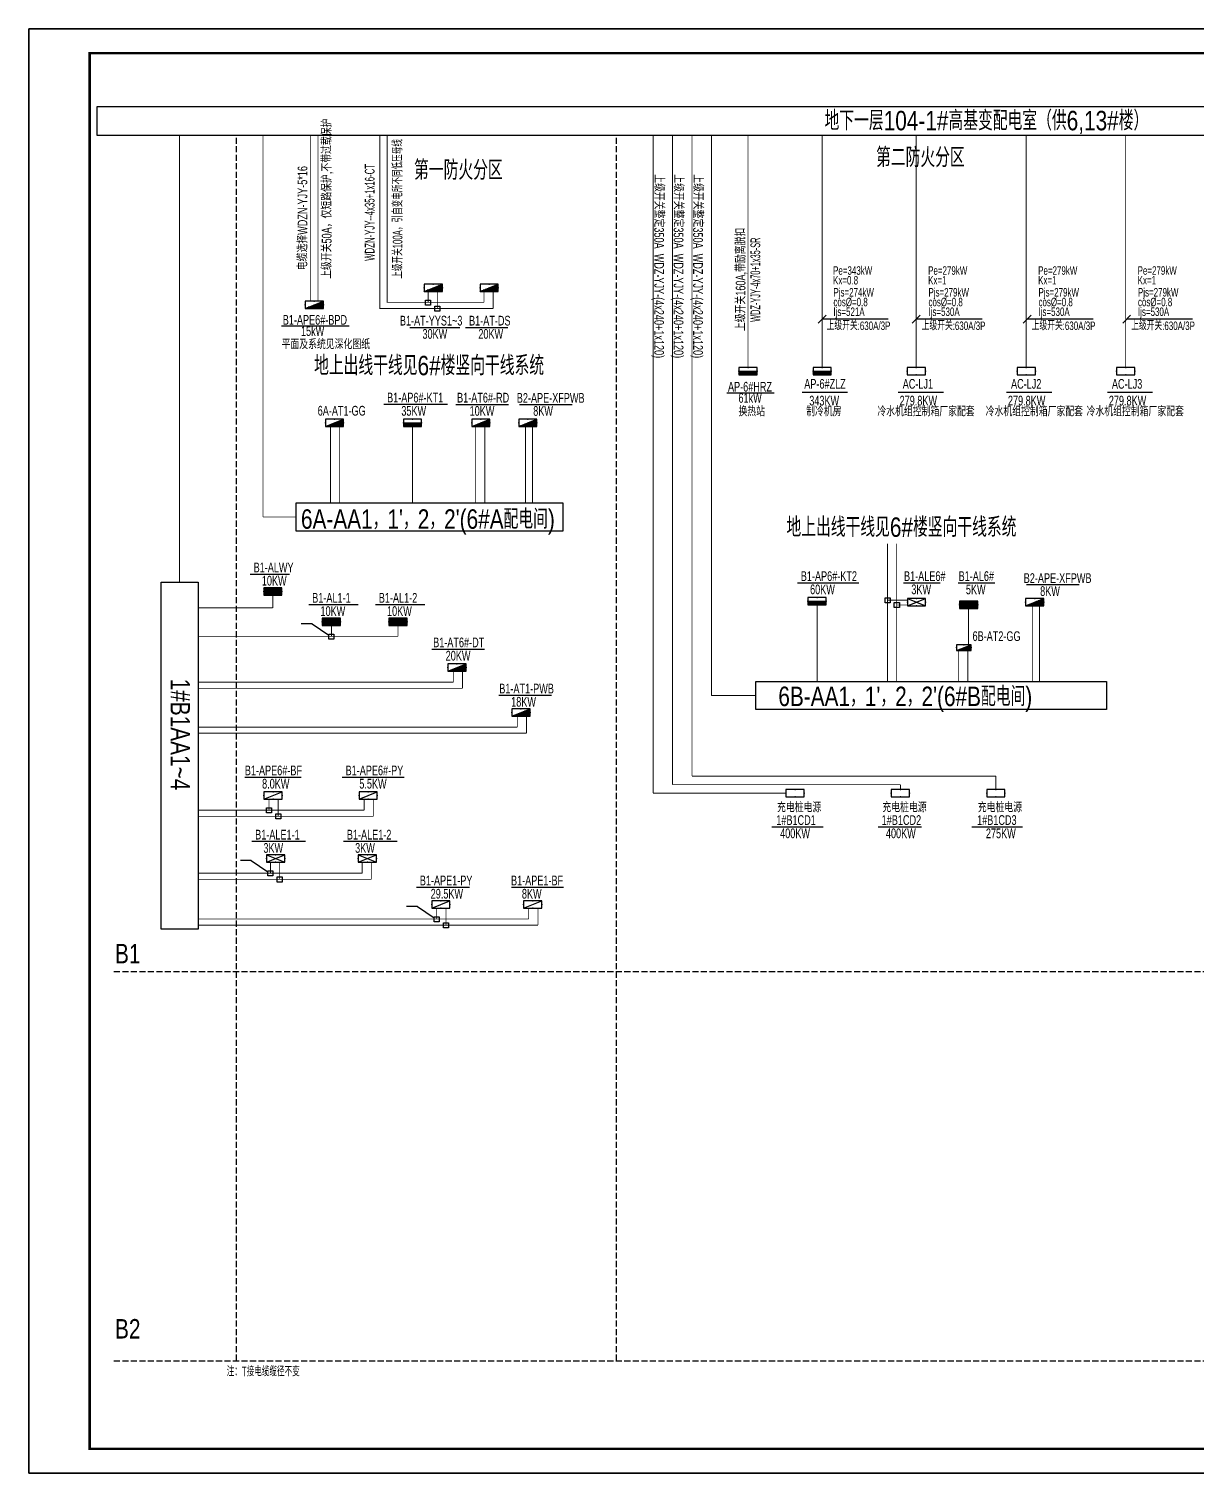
# Model space of a CAD drawing. Extents: x 776418 to 2076422, y -1170708 to 498544.
# Drawn here: x 908431 to 956450, y 120766 to 180166 of the extents above; entities that cross this region are included whole.
import ezdxf

# ---------------------------------------------------------------- set-up
doc = ezdxf.new("R2010")
doc.units = 0
doc.header["$LTSCALE"] = 1000
doc.header["$MEASUREMENT"] = 0
doc.linetypes.add('DASH', pattern=[0.35, 0.25, -0.1])
doc.layers.get('0').update_dxf_attribs({"linetype": 'CONTINUOUS'})
for name, color, linetype in [('D-TEXT', 7, 'CONTINUOUS'), ('DIM-动力', 3, 'CONTINUOUS'), ('DOTLN', 2, 'DASH'), ('ELEC-text', 7, 'CONTINUOUS'), ('EQUIP-消防', 80, 'CONTINUOUS'), ('EQUIP-箱柜', 3, 'CONTINUOUS'), ('TEL_TEXT', 3, 'CONTINUOUS'), ('TEL_TITLE', 7, 'CONTINUOUS'), ('WIRE-动力', 2, 'CONTINUOUS'), ('WIRE-照明', 1, 'CONTINUOUS'), ('WIRE-系统', 4, 'CONTINUOUS'), ('WIRE-通讯', 4, 'CONTINUOUS'), ('电气专业一审修改', 12, 'CONTINUOUS')]:
    doc.layers.add(name, color=color, linetype=linetype)
doc.styles.add('_COMPLEX', font='ROS', dxfattribs={"width": 0.6, "bigfont": 'JD'})
doc.styles.add('_JD', font='ros.shx', dxfattribs={"width": 0.8, "bigfont": 'JD.shx'})
doc.styles.add('_TCH_LABEL', font='COMPLEX', dxfattribs={"bigfont": 'GBCBIG'})

# ---------------------------------------------------------------- blocks, each defined once
blk = doc.blocks.new('*X12')
at = {"color": 0}
for p, q in [((-250, 33), (-183, 100)), ((-250, 68), (-218, 100)), ((-247, 0), (-147, 100)), ((-212, 0), (-112, 100)), ((-177, 0), (-77, 100)), ((-141, 0), (-41, 100)), ((-106, 0), (-6, 100)), ((-71, 0), (29, 100)), ((-35, 0), (65, 100)), ((0, 0), (100, 100)), ((35, 0), (135, 100)), ((71, 0), (171, 100)), ((106, 0), (206, 100)), ((141, 0), (241, 100)), ((177, 0), (250, 73)), ((212, 0), (250, 38)), ((247, 0), (250, 3))]:
    blk.add_line(p, q, dxfattribs=at)
blk = doc.blocks.new('$equip$00001414')
for p, q in [((0.75, 0.6), (-0.75, 0.6)), ((-0.75, 0.6), (-0.75, 0)), ((-0.75, 0.3), (0.75, 0.3)), ((-0.75, 0), (0.75, 0)), ((0.75, 0), (0.75, 0.6))]:
    blk.add_line(p, q)
at = {"const_width": 0.3}
blk.add_lwpolyline([(-0.75, 0.15), (0.75, 0.15)], dxfattribs=at)
for p in [(-0.75, 0.3), (0, 0.6), (0, 0), (0.75, 0.3)]:
    blk.add_point(p)
at = {"xscale": 0.00300000000061118, "yscale": 0.00300000000061118, "zscale": 0.00300000000061118}
blk.add_blockref('*X12', (0, 0), dxfattribs=at)
at = {"style": '_TCH_LABEL', "flags": 9}
blk.add_attdef('A', (0, 0), '', height=0.00002, dxfattribs=at)
blk = doc.blocks.new('*X1')
at = {"color": 0}
for p, q in [((-250, 33), (-83, 200)), ((-250, 68), (-118, 200)), ((-250, 104), (-154, 200)), ((-250, 139), (-189, 200)), ((-250, 174), (-224, 200)), ((-247, 0), (-47, 200)), ((-212, 0), (-12, 200)), ((-177, 0), (23, 200)), ((-141, 0), (59, 200)), ((-106, 0), (94, 200)), ((-71, 0), (129, 200)), ((-35, 0), (165, 200)), ((0, 0), (200, 200)), ((35, 0), (235, 200)), ((71, 0), (250, 179)), ((106, 0), (250, 144)), ((141, 0), (250, 109)), ((177, 0), (250, 73)), ((212, 0), (250, 38)), ((247, 0), (250, 3))]:
    blk.add_line(p, q, dxfattribs=at)
blk = doc.blocks.new('$equip$00001421')
for p, q in [((0.75, 0.6), (-0.75, 0.6)), ((-0.75, 0.6), (-0.75, 0)), ((-0.75, 0), (0.75, 0)), ((0.75, 0), (0.75, 0.6))]:
    blk.add_line(p, q)
at = {"const_width": 0.6}
blk.add_lwpolyline([(-0.75, 0.3), (0.75, 0.3)], dxfattribs=at)
for p in [(-0.75, 0.3), (0, 0.6), (0, 0), (0.75, 0.3)]:
    blk.add_point(p)
at = {"xscale": 0.00300000000061118, "yscale": 0.00300000000061118, "zscale": 0.00300000000061118}
blk.add_blockref('*X1', (0, 0), dxfattribs=at)
at = {"style": '_TCH_LABEL', "flags": 9}
blk.add_attdef('A', (0, 0), '', height=0.00002, dxfattribs=at)
blk = doc.blocks.new('$equip$00001424')
for p, q in [((-0.75, 0), (0.75, 0.6)), ((-0.75, 0.6), (0.75, 0)), ((0.75, 0.6), (-0.75, 0.6)), ((-0.75, 0.6), (-0.75, 0)), ((-0.75, 0), (0.75, 0)), ((0.75, 0), (0.75, 0.6))]:
    blk.add_line(p, q)
for p in [(-0.75, 0.3), (0, 0.6), (0, 0), (0.75, 0.3)]:
    blk.add_point(p)
at = {"style": '_TCH_LABEL', "flags": 9}
blk.add_attdef('A', (0, 0), '', height=0.00002, dxfattribs=at)
blk = doc.blocks.new('$equip$00001416')
for p, q in [((0.75, 0.6), (-0.75, 0.6)), ((-0.75, 0), (0.75, 0.6)), ((-0.75, 0.6), (-0.75, 0)), ((-0.75, 0), (0.75, 0)), ((0.75, 0), (0.75, 0.6))]:
    blk.add_line(p, q)
for p in [(-0.75, 0.3), (0, 0.6), (0, 0), (0.75, 0.3)]:
    blk.add_point(p)
at = {"style": '_TCH_LABEL', "flags": 9}
blk.add_attdef('A', (0, 0), '', height=0.00002, dxfattribs=at)
blk = doc.blocks.new('*X10')
at = {"color": 0}
for p, q in [((-247, 0), (-246, 2)), ((-212, 0), (-187, 25)), ((-177, 0), (-128, 49)), ((-141, 0), (-69, 72)), ((-106, 0), (-10, 96)), ((-71, 0), (49, 120)), ((-35, 0), (108, 143)), ((0, 0), (167, 167)), ((35, 0), (226, 190)), ((71, 0), (250, 179)), ((106, 0), (250, 144)), ((141, 0), (250, 109)), ((177, 0), (250, 73)), ((212, 0), (250, 38)), ((247, 0), (250, 3))]:
    blk.add_line(p, q, dxfattribs=at)
blk = doc.blocks.new('$equip$00001425')
for p, q in [((-0.75, 0), (0.75, 0.6)), ((0.75, 0.6), (-0.75, 0.6)), ((-0.75, 0.6), (-0.75, 0)), ((-0.75, 0), (0.75, 0)), ((0.75, 0), (0.75, 0.6))]:
    blk.add_line(p, q)
for p in [(-0.75, 0.3), (0, 0.6), (0, 0), (0.75, 0.3)]:
    blk.add_point(p)
blk.add_solid([(-0.75, 0), (0.75, 0), (0.75, 0.6)])
at = {"xscale": 0.00300000000061118, "yscale": 0.00300000000061118, "zscale": 0.00300000000061118}
blk.add_blockref('*X10', (0, 0), dxfattribs=at)
at = {"style": '_TCH_LABEL', "flags": 9}
blk.add_attdef('A', (0, 0), '', height=0.00002, dxfattribs=at)
blk = doc.blocks.new('$equip$00001413')
for p, q in [((0.75, 0.6), (-0.75, 0.6)), ((-0.75, 0.6), (-0.75, 0)), ((-0.75, 0), (0.75, 0)), ((0.75, 0), (0.75, 0.6))]:
    blk.add_line(p, q)
for p in [(-0.75, 0.3), (0, 0.6), (0, 0), (0.75, 0.3)]:
    blk.add_point(p)
at = {"style": '_TCH_LABEL', "flags": 9}
blk.add_attdef('A', (0, 0), '', height=0.00002, dxfattribs=at)
blk = doc.blocks.new('A$C00115E70')
at = {"layer": 'WIRE-通讯', "ltscale": 0.001}
blk.add_lwpolyline([(-84100, 59400), (0, 59400), (0, 0), (-84100, 0)], close=True, dxfattribs=at)

msp = doc.modelspace()

# ---------------------------------------------------------------- linework, layer by layer
at = {"color": 0}
for p, q in [((940900, 168064), (941228, 168392)), ((944770, 168064), (945099, 168392)), ((949335, 168064), (949664, 168392)), ((949335, 168064), (949664, 168392)), ((953428, 168064), (953756, 168392)), ((953428, 168064), (953756, 168392))]:
    msp.add_line(p, q, dxfattribs=at)
at = {"color": 7, "ltscale": 0.001}
for p, q in [((917537, 157741), (919154, 157741)), ((919948, 156491), (921983, 156491)), ((922687, 156491), (924722, 156491))]:
    msp.add_line(p, q, dxfattribs=at)
for points in [[(924750, 169015), (924958, 169015), (924958, 168807), (924750, 168807)], [(925132, 168765), (925340, 168765), (925340, 168557), (925132, 168557)], [(943651, 156772), (943859, 156772), (943859, 156564), (943651, 156564)], [(944034, 156577), (944242, 156577), (944242, 156369), (944034, 156369)], [(920774, 155276), (920982, 155276), (920982, 155068), (920774, 155068)], [(918205, 148128), (918413, 148128), (918413, 147920), (918205, 147920)], [(918587, 147878), (918795, 147878), (918795, 147670), (918587, 147670)], [(918266, 145536), (918474, 145536), (918474, 145328), (918266, 145328)], [(918648, 145286), (918856, 145286), (918856, 145078), (918648, 145078)], [(925106, 143651), (925314, 143651), (925314, 143443), (925106, 143443)], [(925488, 143401), (925696, 143401), (925696, 143193), (925488, 143193)]]:
    msp.add_lwpolyline(points, close=True)
at = {"layer": 'DIM-动力', "ltscale": 0.001}
msp.add_lwpolyline([(908431, 120766), (992531, 120766), (992531, 180166), (908431, 180166)], close=True, dxfattribs=at)
at = {"layer": 'DOTLN', "color": 8, "linetype": 'DASH'}
for p, q in [((916971, 125391), (916971, 175790)), ((932605, 125391), (932605, 175790)), ((911927, 141394), (980605, 141394)), ((911927, 125391), (980605, 125391))]:
    msp.add_line(p, q, dxfattribs=at)
at = {"layer": 'ELEC-text'}
for points in [[(943776, 168228), (941064, 168228)], [(947647, 168228), (944935, 168228)], [(952211, 168228), (949499, 168228)], [(952211, 168228), (949499, 168228)], [(956304, 168228), (953592, 168228)], [(956304, 168228), (953592, 168228)]]:
    msp.add_lwpolyline(points, dxfattribs=at)
at = {"layer": 'EQUIP-消防'}
msp.add_lwpolyline([(911232, 175790), (981664, 175790), (981664, 176967), (911232, 176967)], close=True, dxfattribs=at)
at = {"layer": 'TEL_TEXT', "color": 7}
for p, q in [((924100, 167891), (926155, 167891)), ((926400, 167891), (928134, 167891)), ((937140, 165201), (939090, 165201)), ((940249, 165222), (942105, 165222)), ((944199, 165222), (946055, 165222)), ((948655, 165222), (950511, 165222)), ((952805, 165222), (954661, 165222)), ((923028, 164726), (925658, 164726)), ((925993, 164724), (928164, 164724)), ((928610, 164724), (930781, 164724)), ((940047, 157384), (942577, 157384)), ((944410, 157384), (945926, 157384)), ((946655, 157384), (948170, 157384)), ((949465, 157312), (951636, 157312)), ((925009, 154657), (927180, 154657)), ((927767, 152759), (929936, 152759)), ((917312, 149393), (919627, 149393)), ((921321, 149393), (923870, 149393)), ((939001, 147350), (941101, 147350)), ((943374, 147350), (945156, 147350)), ((947217, 147350), (949310, 147350)), ((917600, 146751), (919810, 146751)), ((921373, 146751), (923583, 146751)), ((924374, 144866), (926564, 144866)), ((928292, 144866), (930425, 144866))]:
    msp.add_line(p, q, dxfattribs=at)
at = {"layer": 'TEL_TITLE'}
msp.add_lwpolyline([(908431, 120766), (992531, 120766), (992531, 180166), (908431, 180166)], close=True, dxfattribs=at)
at = {"layer": 'TEL_TITLE', "const_width": 100}
msp.add_lwpolyline([(910931, 121766), (991531, 121766), (991531, 179166), (910931, 179166)], close=True, dxfattribs=at)
at = {"layer": 'WIRE-动力', "ltscale": 0.001}
for points in [[(919427, 159510), (919427, 160667), (930396, 160667), (930396, 159510)], [(913871, 157412), (915391, 157412), (915391, 143137), (913871, 143137)], [(938336, 152168), (938336, 153325), (952766, 153325), (952766, 152168)]]:
    msp.add_lwpolyline(points, close=True, dxfattribs=at)
at = {"layer": 'WIRE-照明', "linetype": 'Continuous'}
msp.add_line((918824, 167952), (921604, 167952), dxfattribs=at)
at = {"layer": 'WIRE-系统'}
for p, q in [((920089, 155696), (919639, 155696)), ((920089, 155696), (920774, 155231)), ((917580, 145956), (917131, 145956)), ((917580, 145956), (918266, 145491)), ((924420, 144071), (923971, 144071)), ((924420, 144071), (925106, 143606))]:
    msp.add_line(p, q, dxfattribs=at)
at = {"layer": 'WIRE-系统', "const_width": 35}
for points in [[(914631, 157412), (914631, 175790)], [(927154, 168919), (923170, 168919), (923170, 175790)], [(924854, 169369), (924854, 168919)], [(927154, 169369), (927154, 168919)], [(920836, 163822), (920836, 160667)], [(924212, 163815), (924212, 160667)], [(926811, 163813), (926811, 160667)], [(928860, 163845), (928860, 160695)], [(919427, 160089), (918060, 160089)], [(943755, 158996), (943755, 153325)], [(918467, 156880), (918467, 156353)], [(918467, 156353), (915391, 156353)], [(940858, 156473), (940858, 153325)], [(943751, 156668), (944571, 156668)], [(947088, 156473), (947088, 154837)], [(949714, 156475), (949714, 153325)], [(920878, 155630), (920878, 155180)], [(923617, 155630), (923617, 155180)], [(923617, 155180), (915391, 155180)], [(946683, 154600), (946683, 153325)], [(925890, 153296), (915391, 153296)], [(925890, 153746), (925890, 153296)], [(938336, 152747), (936510, 152747)], [(928524, 151898), (928524, 151448)], [(928524, 151448), (915391, 151448)], [(922221, 148032), (915391, 148032)], [(918309, 148482), (918309, 148032)], [(922221, 148482), (922221, 148032)], [(918370, 145890), (918370, 145440)], [(922143, 145890), (922143, 145440)], [(922143, 145440), (915391, 145440)], [(925210, 144005), (925210, 143555)], [(925592, 144005), (925592, 143305)], [(928991, 144005), (928991, 143555)], [(929373, 144005), (929373, 143305)], [(928991, 143555), (915391, 143555)]]:
    msp.add_lwpolyline(points, dxfattribs=at)
at = {"layer": 'WIRE-系统', "linetype": 'DASH', "const_width": 35}
for points in [[(920327, 168969), (920327, 175790)], [(927532, 168669), (922866, 168669), (922866, 175790)], [(925232, 169369), (925232, 168669)], [(927532, 169369), (927532, 168669)], [(921215, 163822), (921215, 160667)], [(927189, 163813), (927189, 160667)], [(929153, 163845), (929153, 160695)], [(944133, 158996), (944133, 153325)], [(944133, 156473), (944571, 156473)], [(950008, 156475), (950008, 153325)], [(947062, 154639), (947062, 153325)], [(926268, 153746), (926268, 153046)], [(926268, 153046), (915391, 153046)], [(928902, 151898), (928902, 151198)], [(928902, 151198), (915391, 151198)], [(918687, 148482), (918687, 147782)], [(922599, 148482), (922599, 147782)], [(922599, 147782), (915391, 147782)], [(918748, 145890), (918748, 145190)], [(922521, 145890), (922521, 145190)], [(922521, 145190), (915391, 145190)], [(929373, 143305), (915391, 143305)]]:
    msp.add_lwpolyline(points, dxfattribs=at)
at = {"layer": 'WIRE-通讯', "linetype": 'Continuous', "const_width": 35}
for points in [[(918060, 160089), (918060, 175790)], [(920024, 168969), (920024, 175790)], [(934110, 148732), (934110, 175790)], [(934910, 149082), (934910, 175790)], [(935710, 149432), (935710, 175790)], [(936510, 152747), (936510, 175790)], [(938015, 166234), (938015, 175790)], [(941064, 166234), (941064, 175790)], [(944935, 166234), (944935, 175790)], [(949461, 166234), (949461, 175790)], [(953553, 166234), (953553, 175790)], [(944286, 149082), (934910, 149082)], [(948211, 149432), (935710, 149432)], [(944286, 148882), (944286, 149082)], [(948211, 148882), (948211, 149432)], [(939575, 148732), (934110, 148732)]]:
    msp.add_lwpolyline(points, dxfattribs=at)

# ---------------------------------------------------------------- block references
at = {"layer": 'EQUIP-箱柜'}
for name, p, xscale, yscale, zscale in [('$equip$00001425', (925066, 169369), 500, 500, 500), ('$equip$00001425', (927366, 169369), 500, 500, 500), ('$equip$00001425', (920174, 168669), 500, 500, 500), ('$equip$00001414', (938015, 165934), 500, 500, 500), ('$equip$00001414', (941064, 165934), 500, 500, 500), ('$equip$00001413', (944935, 165934), 500, 500, 500), ('$equip$00001413', (949461, 165934), 500, 500, 500), ('$equip$00001413', (953553, 165934), 500, 500, 500), ('$equip$00001425', (921004, 163813), 500, 500, 500), ('$equip$00001414', (924212, 163815), 500, 500, 500), ('$equip$00001425', (927024, 163813), 500, 500, 500), ('$equip$00001425', (928956, 163813), 500, 500, 500), ('$equip$00001414', (940858, 156473), 500, 500, 500), ('$equip$00001425', (949810, 156443), 500, 500, 500), ('$equip$00001425', (946892, 154597), 400, 400, 400), ('$equip$00001425', (926040, 153746), 500, 500, 500), ('$equip$00001425', (928674, 151898), 500, 500, 500), ('$equip$00001416', (918477, 148482), 500, 500, 500), ('$equip$00001416', (922389, 148482), 500, 500, 500), ('$equip$00001413', (939950, 148582), 500, 500, 500), ('$equip$00001413', (944286, 148582), 500, 500, 500), ('$equip$00001413', (948211, 148582), 500, 500, 500), ('$equip$00001416', (925378, 144005), 500, 500, 500), ('$equip$00001416', (929159, 144005), 500, 500, 500)]:
    msp.add_blockref(name, p, dxfattribs=dict(at, xscale=xscale, yscale=yscale, zscale=zscale))
at = {"layer": 'EQUIP-箱柜', "ltscale": 0.001, "xscale": 500, "yscale": 500, "zscale": 500}
for name, p in [('$equip$00001421', (918467, 156880)), ('$equip$00001424', (944946, 156437)), ('$equip$00001421', (947088, 156323)), ('$equip$00001421', (920878, 155630)), ('$equip$00001421', (923617, 155630)), ('$equip$00001424', (918583, 145890)), ('$equip$00001424', (922355, 145890))]:
    msp.add_blockref(name, p, dxfattribs=at)
at = {"layer": 'WIRE-通讯', "ltscale": 0.001}
msp.add_blockref('A$C00115E70', (992531, 120766), dxfattribs=at)

# ---------------------------------------------------------------- texts
at = {"layer": 'D-TEXT', "style": '_JD', "width": 0.6}
for s, p in [('WDZN-YJY--4x35+1x16-CT', (922651, 170626)), ('上级开关100A，引自变电所不同低压母线', (923800, 169893))]:
    msp.add_text(s, height=400, rotation=90, dxfattribs=at).set_placement(p)
msp.add_text('注：T接电缆缆径不变', height=400, dxfattribs=at).set_placement((916571, 124751))
at = {"layer": 'TEL_TEXT', "style": '_JD', "width": 0.8}
for s, p in [('地下一层104-1#高基变配电室（供6,13#楼）', (941164, 175995)), ('第二防火分区', (943283, 174480)), ('第一防火分区', (924276, 173958)), ('地上出线干线见6#楼竖向干线系统', (920163, 165921)), ("6A-AA1，1'，2，2'(6#A配电间)", (919624, 159606)), ('地上出线干线见6#楼竖向干线系统', (939595, 159273)), ("6B-AA1，1'，2，2'(6#B配电间)", (939263, 152314)), ('B1', (911976, 141733)), ('B2', (911976, 126302))]:
    msp.add_text(s, height=800, dxfattribs=at).set_placement(p)
at = {"layer": 'TEL_TEXT', "color": 7, "style": '_JD', "width": 0.7}
for s, rotation, p in [('上级开关50A，仅短路保护,不带过载保护', 90, (920883, 169884)), ('电缆选择WDZN-YJY-5*16', 90, (919888, 170240)), ('上级开关整定350A  WDZ-YJY-(4x240+1x120)', 270, (934159, 174186)), ('上级开关整定350A  WDZ-YJY-(4x240+1x120)', 270, (934959, 174186)), ('上级开关整定350A  WDZ-YJY-(4x240+1x120)', 270, (935759, 174186))]:
    msp.add_text(s, height=400, rotation=rotation, dxfattribs=at).set_placement(p)
at = {"layer": 'TEL_TEXT', "color": 3, "style": '_JD', "width": 0.7}
msp.add_text('上级开关160A,带励离脱扣', height=400, rotation=90, dxfattribs=at).set_placement((937911, 167736))
at = {"layer": 'TEL_TEXT', "ltscale": 2, "style": '_COMPLEX', "width": 0.7}
for s, p in [('Pe=343kW', (941515, 170053)), ('Kx=0.8', (941515, 169653)), ('Pe=279kW', (945426, 170053)), ('Kx=1', (945426, 169653)), ('Pe=279kW', (949952, 170053)), ('Kx=1', (949952, 169653)), ('Pe=279kW', (954044, 170053)), ('Kx=1', (954044, 169653)), ('Pjs=274kW', (941529, 169158)), ('Pjs=279kW', (945439, 169158)), ('Pjs=279kW', (949965, 169158)), ('Pjs=279kW', (954057, 169158)), ('cos%%C=0.8', (941529, 168758)), ('Ijs=521A', (941529, 168358)), ('cos%%C=0.8', (945439, 168758)), ('Ijs=530A', (945439, 168358)), ('cos%%C=0.8', (949965, 168758)), ('Ijs=530A', (949965, 168358)), ('cos%%C=0.8', (954057, 168758)), ('Ijs=530A', (954057, 168358)), ('上级开关:630A/3P', (941251, 167780)), ('上级开关:630A/3P', (945161, 167780)), ('上级开关:630A/3P', (949686, 167780)), ('上级开关:630A/3P', (953779, 167780))]:
    msp.add_text(s, height=350, dxfattribs=at).set_placement(p)
at = {"layer": 'TEL_TEXT', "color": 7, "style": '_JD', "width": 0.7}
for s, p in [('B1-APE6#-BPD', (918876, 167999)), ('B1-AT-YYS1~3', (923695, 167966)), ('B1-AT-DS', (926540, 167966)), ('15kW', (919626, 167538)), ('30KW', (924622, 167421)), ('20KW', (926922, 167421)), ('平面及系统见深化图纸', (918828, 166995)), ('AP-6#ZLZ', (940330, 165367)), ('AC-LJ1', (944380, 165367)), ('AC-LJ2', (948836, 165367)), ('AC-LJ3', (952986, 165367)), ('B1-AP6#-KT1', (923168, 164802)), ('B1-AT6#-RD', (926047, 164799)), ('B2-APE-XFPWB', (928504, 164788)), ('AP-6#HRZ', (937192, 165249)), ('61kW', (937623, 164788)), ('6A-AT1-GG', (920313, 164261)), ('35KW', (923753, 164256)), ('10KW', (926562, 164253)), ('8KW', (929179, 164253)), ('换热站', (937622, 164234)), ('制冷机房', (940406, 164234)), ('343KW', (940535, 164677)), ('冷水机组控制箱厂家配套', (943336, 164234)), ('279.8KW', (944252, 164677)), ('冷水机组控制箱厂家配套', (947792, 164234)), ('279.8KW', (948708, 164677)), ('冷水机组控制箱厂家配套', (951942, 164234)), ('279.8KW', (952858, 164677)), ('B1-ALWY', (917677, 157816)), ('10KW', (918015, 157271)), ('B1-AP6#-KT2', (940187, 157459)), ('B1-ALE6#', (944433, 157459)), ('B1-AL6#', (946678, 157459)), ('B2-APE-XFPWB', (949358, 157377)), ('B1-AL1-1', (920088, 156566)), ('B1-AL1-2', (922827, 156566)), ('60KW', (940569, 156914)), ('3KW', (944734, 156914)), ('5KW', (946978, 156914)), ('8KW', (950034, 156842)), ('10KW', (920427, 156020)), ('10KW', (923165, 156020)), ('B1-AT6#-DT', (925063, 154732)), ('6B-AT2-GG', (947252, 154989)), ('20KW', (925578, 154186)), ('B1-AT1-PWB', (927783, 152834)), ('18KW', (928272, 152289)), ('B1-APE6#-BF', (917315, 149468)), ('B1-APE6#-PY', (921461, 149468)), ('8.0KW', (918025, 148922)), ('5.5KW', (922025, 148922)), ('充电桩电源', (939208, 147948)), ('充电桩电源', (943543, 147948)), ('充电桩电源', (947468, 147948)), ('1#B1CD1', (939179, 147426)), ('1#B1CD2', (943515, 147426)), ('1#B1CD3', (947440, 147426)), ('B1-ALE1-1', (917740, 146826)), ('B1-ALE1-2', (921513, 146826)), ('400KW', (939337, 146880)), ('400KW', (943689, 146880)), ('275KW', (947802, 146880)), ('3KW', (918079, 146280)), ('3KW', (921852, 146280)), ('B1-APE1-PY', (924514, 144941)), ('B1-APE1-BF', (928266, 144941)), ('29.5KW', (924961, 144395)), ('8KW', (928713, 144395))]:
    msp.add_text(s, height=400, dxfattribs=at).set_placement(p)
at = {"layer": 'TEL_TEXT', "style": '_JD', "width": 0.8}
msp.add_text('1#B1AA1~4', height=800, rotation=270, dxfattribs=at).set_placement((914259, 153442))
at = {"layer": '电气专业一审修改', "color": 3, "style": '_JD', "width": 0.55}
msp.add_text('WDZ-YJY-4x70+1x35-SR', height=400, rotation=90, dxfattribs=at).set_placement((938517, 168116))

doc.saveas('drawing.dxf')
